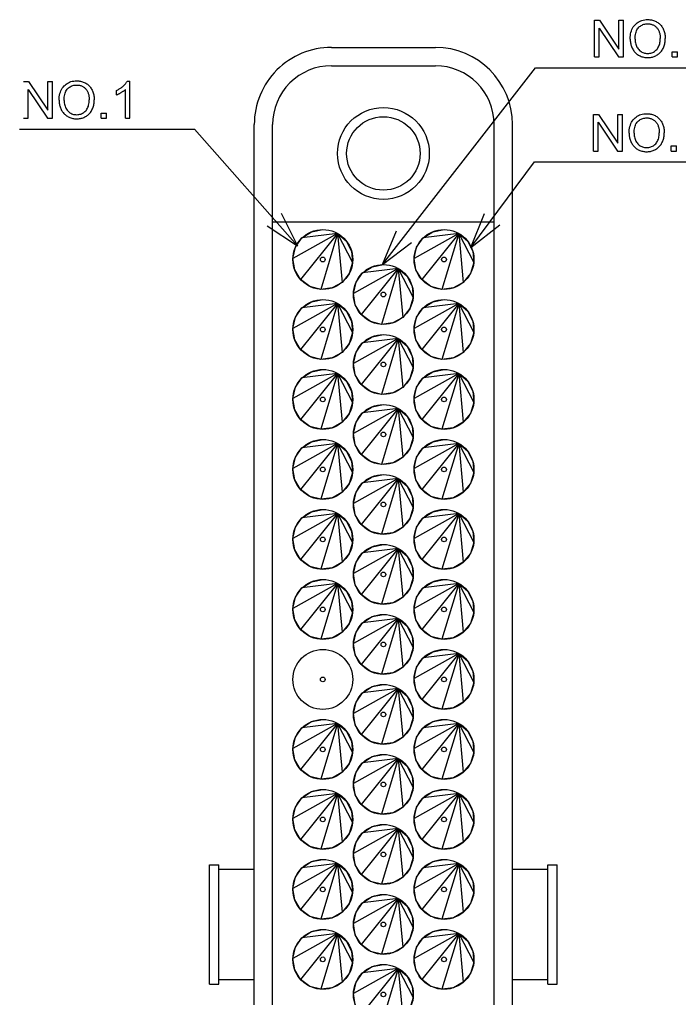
# Model space of a CAD drawing. Extents: x 260 to 819, y -886 to -454.
# Drawn here: x 484.7 to 526.9, y -618.8 to -556.2 of the extents above; entities that cross this region are included whole.
import ezdxf

# ---------------------------------------------------------------- set-up
doc = ezdxf.new("R2010")
doc.units = 0
doc.header["$LTSCALE"] = 150
doc.header["$MEASUREMENT"] = 0
doc.layers.get('0').update_dxf_attribs({"color": 6, "linetype": 'CONTINUOUS'})

msp = doc.modelspace()

# ---------------------------------------------------------------- linework, layer by layer
at = {"color": 7, "linetype": 'Continuous'}
for p, q in [((521.434, -558.614), (521.434, -556.264)), ((521.434, -556.264), (521.753, -556.264)), ((521.753, -556.264), (522.988, -558.109)), ((522.988, -558.109), (522.988, -556.264)), ((522.988, -556.264), (523.286, -556.264)), ((523.286, -558.614), (523.286, -556.264)), ((523.968, -556.622), (524.028, -556.553)), ((524.028, -556.553), (524.093, -556.49)), ((524.093, -556.49), (524.161, -556.434)), ((524.161, -556.434), (524.233, -556.384)), ((524.233, -556.384), (524.309, -556.341)), ((524.309, -556.341), (524.388, -556.305)), ((524.388, -556.305), (524.471, -556.275)), ((524.424, -556.601), (524.478, -556.571)), ((524.471, -556.275), (524.557, -556.252)), ((524.478, -556.571), (524.534, -556.547)), ((524.534, -556.547), (524.591, -556.526)), ((524.557, -556.252), (524.648, -556.235)), ((524.591, -556.526), (524.651, -556.51)), ((524.648, -556.235), (524.742, -556.225)), ((524.651, -556.51), (524.712, -556.499)), ((524.712, -556.499), (524.776, -556.492)), ((524.742, -556.225), (524.839, -556.222)), ((524.776, -556.492), (524.841, -556.49)), ((524.839, -556.222), (524.904, -556.224)), ((524.841, -556.49), (524.887, -556.491)), ((524.887, -556.491), (524.932, -556.495)), ((524.904, -556.224), (524.967, -556.228)), ((524.932, -556.495), (524.976, -556.5)), ((524.967, -556.228), (525.029, -556.236)), ((524.976, -556.5), (525.019, -556.509)), ((525.019, -556.509), (525.062, -556.519)), ((525.029, -556.236), (525.089, -556.247)), ((525.062, -556.519), (525.103, -556.532)), ((525.089, -556.247), (525.149, -556.261)), ((525.103, -556.532), (525.144, -556.548)), ((525.144, -556.548), (525.183, -556.565)), ((525.149, -556.261), (525.207, -556.278)), ((525.183, -556.565), (525.222, -556.585)), ((525.207, -556.278), (525.263, -556.298)), ((525.263, -556.298), (525.319, -556.322)), ((525.319, -556.322), (525.373, -556.348)), ((525.373, -556.348), (525.426, -556.378)), ((525.426, -556.378), (525.477, -556.41)), ((525.477, -556.41), (525.525, -556.445)), ((525.525, -556.445), (525.571, -556.482)), ((525.571, -556.482), (525.615, -556.522)), ((525.615, -556.522), (525.656, -556.564)), ((525.656, -556.564), (525.695, -556.608)), ((521.733, -556.767), (522.967, -558.614)), ((521.733, -558.614), (521.733, -556.767)), ((523.726, -557.245), (523.742, -557.141)), ((523.742, -557.141), (523.764, -557.042)), ((523.764, -557.042), (523.792, -556.948)), ((523.792, -556.948), (523.827, -556.859)), ((523.827, -556.859), (523.868, -556.775)), ((523.868, -556.775), (523.915, -556.696)), ((523.915, -556.696), (523.968, -556.622)), ((524.044, -557.274), (524.056, -557.183)), ((524.056, -557.183), (524.073, -557.098)), ((524.073, -557.098), (524.094, -557.019)), ((524.094, -557.019), (524.12, -556.947)), ((524.12, -556.947), (524.151, -556.88)), ((524.151, -556.88), (524.187, -556.82)), ((524.187, -556.82), (524.227, -556.765)), ((524.227, -556.765), (524.272, -556.717)), ((524.272, -556.717), (524.321, -556.674)), ((524.321, -556.674), (524.371, -556.635)), ((524.371, -556.635), (524.424, -556.601)), ((525.222, -556.585), (525.26, -556.608)), ((525.26, -556.608), (525.296, -556.632)), ((525.296, -556.632), (525.331, -556.659)), ((525.331, -556.659), (525.364, -556.687)), ((525.364, -556.687), (525.395, -556.717)), ((525.395, -556.717), (525.424, -556.75)), ((525.424, -556.75), (525.452, -556.784)), ((525.452, -556.784), (525.477, -556.82)), ((525.477, -556.82), (525.501, -556.858)), ((525.501, -556.858), (525.523, -556.898)), ((525.523, -556.898), (525.544, -556.939)), ((525.544, -556.939), (525.562, -556.983)), ((525.562, -556.983), (525.579, -557.028)), ((525.579, -557.028), (525.593, -557.074)), ((525.593, -557.074), (525.606, -557.122)), ((525.606, -557.122), (525.616, -557.172)), ((525.616, -557.172), (525.625, -557.223)), ((525.695, -556.608), (525.731, -556.655)), ((525.731, -556.655), (525.764, -556.705)), ((525.764, -556.705), (525.796, -556.757)), ((525.796, -556.757), (525.824, -556.811)), ((525.824, -556.811), (525.85, -556.868)), ((525.85, -556.868), (525.874, -556.925)), ((525.874, -556.925), (525.894, -556.985)), ((525.894, -556.985), (525.912, -557.046)), ((525.912, -557.046), (525.927, -557.108)), ((525.927, -557.108), (525.939, -557.172)), ((525.939, -557.172), (525.949, -557.237)), ((523.714, -557.469), (523.717, -557.355)), ((523.714, -557.469), (523.715, -557.531)), ((523.715, -557.531), (523.719, -557.592)), ((523.717, -557.355), (523.726, -557.245)), ((523.719, -557.592), (523.726, -557.652)), ((523.726, -557.652), (523.735, -557.712)), ((523.735, -557.712), (523.748, -557.771)), ((523.748, -557.771), (523.762, -557.829)), ((523.762, -557.829), (523.78, -557.887)), ((524.034, -557.474), (524.037, -557.371)), ((524.034, -557.474), (524.037, -557.557)), ((524.037, -557.371), (524.044, -557.274)), ((524.037, -557.557), (524.044, -557.637)), ((524.044, -557.637), (524.055, -557.713)), ((524.055, -557.713), (524.071, -557.785)), ((524.071, -557.785), (524.092, -557.854)), ((525.584, -557.842), (525.604, -557.77)), ((525.604, -557.77), (525.62, -557.694)), ((525.62, -557.694), (525.632, -557.614)), ((525.625, -557.223), (525.632, -557.275)), ((525.632, -557.275), (525.637, -557.329)), ((525.632, -557.614), (525.638, -557.529)), ((525.637, -557.329), (525.64, -557.384)), ((525.638, -557.529), (525.641, -557.44)), ((525.64, -557.384), (525.641, -557.44)), ((525.909, -557.844), (525.925, -557.781)), ((525.925, -557.781), (525.938, -557.716)), ((525.938, -557.716), (525.948, -557.65)), ((525.948, -557.65), (525.955, -557.582)), ((525.949, -557.237), (525.956, -557.304)), ((525.955, -557.582), (525.96, -557.513)), ((525.956, -557.304), (525.96, -557.372)), ((525.96, -557.372), (525.961, -557.442)), ((525.96, -557.513), (525.961, -557.442)), ((504.602, -558.001), (511.252, -558.001)), ((523.78, -557.887), (523.8, -557.944)), ((523.8, -557.944), (523.823, -558)), ((523.823, -558), (523.848, -558.056)), ((523.848, -558.056), (523.877, -558.11)), ((523.877, -558.11), (523.907, -558.162)), ((523.907, -558.162), (523.941, -558.212)), ((523.941, -558.212), (523.976, -558.259)), ((523.976, -558.259), (524.015, -558.304)), ((524.015, -558.304), (524.056, -558.347)), ((524.056, -558.347), (524.099, -558.387)), ((524.092, -557.854), (524.117, -557.919)), ((524.099, -558.387), (524.145, -558.425)), ((524.117, -557.919), (524.146, -557.98)), ((524.145, -558.425), (524.193, -558.46)), ((524.146, -557.98), (524.181, -558.038)), ((524.181, -558.038), (524.219, -558.093)), ((524.219, -558.093), (524.263, -558.143)), ((524.263, -558.143), (524.31, -558.19)), ((524.31, -558.19), (524.359, -558.231)), ((524.359, -558.231), (524.41, -558.268)), ((524.41, -558.268), (524.464, -558.3)), ((524.464, -558.3), (524.52, -558.327)), ((524.52, -558.327), (524.579, -558.349)), ((524.579, -558.349), (524.64, -558.366)), ((524.64, -558.366), (524.703, -558.378)), ((524.703, -558.378), (524.768, -558.385)), ((524.768, -558.385), (524.836, -558.388)), ((524.836, -558.388), (524.905, -558.385)), ((524.905, -558.385), (524.971, -558.378)), ((524.971, -558.378), (525.035, -558.366)), ((525.035, -558.366), (525.097, -558.348)), ((525.097, -558.348), (525.156, -558.326)), ((525.156, -558.326), (525.212, -558.299)), ((525.212, -558.299), (525.267, -558.267)), ((525.267, -558.267), (525.318, -558.23)), ((525.318, -558.23), (525.367, -558.188)), ((525.367, -558.188), (525.414, -558.141)), ((525.414, -558.141), (525.457, -558.089)), ((525.457, -558.089), (525.495, -558.034)), ((525.46, -558.478), (525.509, -558.445)), ((525.495, -558.034), (525.529, -557.974)), ((525.509, -558.445), (525.556, -558.409)), ((525.529, -557.974), (525.559, -557.91)), ((525.556, -558.409), (525.601, -558.371)), ((525.559, -557.91), (525.584, -557.842)), ((525.601, -558.371), (525.643, -558.329)), ((525.643, -558.329), (525.682, -558.285)), ((525.682, -558.285), (525.72, -558.239)), ((525.72, -558.239), (525.754, -558.189)), ((525.754, -558.189), (525.787, -558.137)), ((525.787, -558.137), (525.817, -558.082)), ((525.817, -558.082), (525.844, -558.024)), ((525.844, -558.024), (525.869, -557.966)), ((525.869, -557.966), (525.891, -557.906)), ((525.891, -557.906), (525.909, -557.844)), ((526.407, -558.614), (526.407, -558.285)), ((526.407, -558.285), (526.735, -558.285)), ((526.735, -558.614), (526.735, -558.285)), ((521.434, -558.614), (521.733, -558.614)), ((522.967, -558.614), (523.286, -558.614)), ((524.193, -558.46), (524.244, -558.494)), ((524.244, -558.494), (524.297, -558.524)), ((524.297, -558.524), (524.352, -558.551)), ((524.352, -558.551), (524.408, -558.575)), ((524.408, -558.575), (524.465, -558.596)), ((524.465, -558.596), (524.523, -558.614)), ((524.523, -558.614), (524.583, -558.628)), ((524.583, -558.628), (524.645, -558.639)), ((524.645, -558.639), (524.708, -558.647)), ((524.708, -558.647), (524.772, -558.652)), ((524.772, -558.652), (524.838, -558.654)), ((524.838, -558.654), (524.898, -558.652)), ((524.898, -558.652), (524.958, -558.648)), ((524.958, -558.648), (525.017, -558.641)), ((525.017, -558.641), (525.076, -558.631)), ((525.076, -558.631), (525.133, -558.618)), ((525.133, -558.618), (525.19, -558.602)), ((525.19, -558.602), (525.246, -558.583)), ((525.246, -558.583), (525.301, -558.561)), ((525.301, -558.561), (525.355, -558.536)), ((525.355, -558.536), (525.408, -558.509)), ((525.408, -558.509), (525.46, -558.478)), ((526.407, -558.614), (526.735, -558.614)), ((504.602, -559.176), (511.252, -559.176)), ((507.86, -571.89), (517.659, -559.309)), ((517.659, -559.309), (530.672, -559.309)), ((484.901, -560.181), (485.22, -560.181)), ((485.22, -560.181), (486.454, -562.026)), ((486.454, -562.026), (486.454, -560.181)), ((486.454, -560.181), (486.753, -560.181)), ((486.753, -562.531), (486.753, -560.181)), ((487.628, -560.351), (487.7, -560.301)), ((487.7, -560.301), (487.775, -560.258)), ((487.775, -560.258), (487.855, -560.222)), ((487.855, -560.222), (487.938, -560.192)), ((487.938, -560.192), (488.024, -560.169)), ((488.024, -560.169), (488.114, -560.152)), ((488.114, -560.152), (488.208, -560.142)), ((488.208, -560.142), (488.306, -560.139)), ((488.306, -560.139), (488.37, -560.141)), ((488.37, -560.141), (488.433, -560.145)), ((488.433, -560.145), (488.495, -560.153)), ((488.495, -560.153), (488.556, -560.164)), ((488.556, -560.164), (488.615, -560.178)), ((488.615, -560.178), (488.673, -560.195)), ((488.673, -560.195), (488.73, -560.215)), ((488.73, -560.215), (488.785, -560.239)), ((488.785, -560.239), (488.84, -560.265)), ((488.84, -560.265), (488.893, -560.295)), ((488.893, -560.295), (488.944, -560.327)), ((488.944, -560.327), (488.992, -560.362)), ((491.396, -560.357), (491.423, -560.326)), ((491.423, -560.326), (491.447, -560.294)), ((491.447, -560.294), (491.47, -560.263)), ((491.47, -560.263), (491.49, -560.232)), ((491.49, -560.232), (491.509, -560.202)), ((491.509, -560.202), (491.525, -560.171)), ((491.525, -560.171), (491.711, -560.171)), ((491.711, -562.531), (491.711, -560.171)), ((485.199, -560.684), (486.434, -562.531)), ((485.199, -562.531), (485.199, -560.684)), ((487.209, -561.058), (487.231, -560.959)), ((487.231, -560.959), (487.259, -560.865)), ((487.259, -560.865), (487.294, -560.776)), ((487.294, -560.776), (487.334, -560.692)), ((487.334, -560.692), (487.382, -560.613)), ((487.382, -560.613), (487.435, -560.539)), ((487.435, -560.539), (487.495, -560.47)), ((487.495, -560.47), (487.559, -560.407)), ((487.539, -561.015), (487.561, -560.936)), ((487.559, -560.407), (487.628, -560.351)), ((487.561, -560.936), (487.587, -560.864)), ((487.587, -560.864), (487.618, -560.797)), ((487.618, -560.797), (487.653, -560.736)), ((487.653, -560.736), (487.694, -560.682)), ((487.694, -560.682), (487.739, -560.634)), ((487.739, -560.634), (487.788, -560.59)), ((487.788, -560.59), (487.838, -560.552)), ((487.838, -560.552), (487.89, -560.518)), ((487.89, -560.518), (487.944, -560.488)), ((487.944, -560.488), (488, -560.463)), ((488, -560.463), (488.058, -560.443)), ((488.058, -560.443), (488.118, -560.427)), ((488.118, -560.427), (488.179, -560.416)), ((488.179, -560.416), (488.242, -560.409)), ((488.242, -560.409), (488.307, -560.407)), ((488.307, -560.407), (488.353, -560.408)), ((488.353, -560.408), (488.399, -560.411)), ((488.399, -560.411), (488.443, -560.417)), ((488.443, -560.417), (488.486, -560.426)), ((488.486, -560.426), (488.528, -560.436)), ((488.528, -560.436), (488.57, -560.449)), ((488.57, -560.449), (488.61, -560.464)), ((488.61, -560.464), (488.65, -560.482)), ((488.65, -560.482), (488.689, -560.502)), ((488.689, -560.502), (488.727, -560.525)), ((488.727, -560.525), (488.763, -560.549)), ((488.763, -560.549), (488.798, -560.576)), ((488.798, -560.576), (488.831, -560.604)), ((488.831, -560.604), (488.862, -560.634)), ((488.862, -560.634), (488.891, -560.666)), ((488.891, -560.666), (488.918, -560.701)), ((488.918, -560.701), (488.944, -560.737)), ((488.944, -560.737), (488.968, -560.775)), ((488.968, -560.775), (488.99, -560.815)), ((488.99, -560.815), (489.01, -560.856)), ((488.992, -560.362), (489.038, -560.399)), ((489.01, -560.856), (489.029, -560.9)), ((489.029, -560.9), (489.045, -560.945)), ((489.038, -560.399), (489.082, -560.439)), ((489.045, -560.945), (489.06, -560.991)), ((489.082, -560.439), (489.123, -560.481)), ((489.123, -560.481), (489.161, -560.525)), ((489.161, -560.525), (489.197, -560.572)), ((489.197, -560.572), (489.231, -560.622)), ((489.231, -560.622), (489.262, -560.674)), ((489.262, -560.674), (489.291, -560.728)), ((489.291, -560.728), (489.317, -560.785)), ((489.317, -560.785), (489.34, -560.842)), ((489.34, -560.842), (489.361, -560.902)), ((489.361, -560.902), (489.379, -560.963)), ((489.379, -560.963), (489.394, -561.025)), ((490.845, -560.761), (490.893, -560.738)), ((490.845, -561.04), (490.845, -560.761)), ((490.893, -560.738), (490.939, -560.714)), ((490.939, -560.714), (490.985, -560.688)), ((490.985, -560.688), (491.029, -560.662)), ((490.988, -560.978), (491.019, -560.962)), ((491.019, -560.962), (491.05, -560.946)), ((491.029, -560.662), (491.072, -560.635)), ((491.05, -560.946), (491.082, -560.929)), ((491.072, -560.635), (491.114, -560.607)), ((491.082, -560.929), (491.115, -560.91)), ((491.114, -560.607), (491.154, -560.578)), ((491.115, -560.91), (491.149, -560.891)), ((491.149, -560.891), (491.182, -560.871)), ((491.154, -560.578), (491.193, -560.548)), ((491.182, -560.871), (491.214, -560.851)), ((491.193, -560.548), (491.231, -560.517)), ((491.214, -560.851), (491.244, -560.831)), ((491.231, -560.517), (491.268, -560.485)), ((491.244, -560.831), (491.274, -560.811)), ((491.268, -560.485), (491.303, -560.453)), ((491.274, -560.811), (491.302, -560.791)), ((491.302, -560.791), (491.328, -560.772)), ((491.303, -560.453), (491.336, -560.421)), ((491.328, -560.772), (491.354, -560.752)), ((491.336, -560.421), (491.367, -560.389)), ((491.354, -560.752), (491.378, -560.732)), ((491.367, -560.389), (491.396, -560.357)), ((491.378, -560.732), (491.401, -560.712)), ((491.401, -560.712), (491.422, -560.692)), ((491.422, -562.531), (491.422, -560.692)), ((487.181, -561.386), (487.184, -561.272)), ((487.181, -561.386), (487.182, -561.448)), ((487.182, -561.448), (487.186, -561.509)), ((487.184, -561.272), (487.193, -561.162)), ((487.186, -561.509), (487.193, -561.569)), ((487.193, -561.162), (487.209, -561.058)), ((487.193, -561.569), (487.202, -561.629)), ((487.501, -561.391), (487.504, -561.288)), ((487.501, -561.391), (487.503, -561.474)), ((487.503, -561.474), (487.51, -561.554)), ((487.504, -561.288), (487.511, -561.191)), ((487.51, -561.554), (487.522, -561.63)), ((487.511, -561.191), (487.523, -561.1)), ((487.523, -561.1), (487.539, -561.015)), ((489.06, -560.991), (489.072, -561.039)), ((489.072, -561.039), (489.083, -561.089)), ((489.083, -561.089), (489.092, -561.139)), ((489.087, -561.611), (489.098, -561.531)), ((489.092, -561.139), (489.099, -561.192)), ((489.098, -561.531), (489.105, -561.446)), ((489.099, -561.192), (489.103, -561.245)), ((489.103, -561.245), (489.106, -561.301)), ((489.105, -561.446), (489.107, -561.357)), ((489.106, -561.301), (489.107, -561.357)), ((489.394, -561.025), (489.406, -561.089)), ((489.405, -561.633), (489.415, -561.567)), ((489.406, -561.089), (489.416, -561.154)), ((489.415, -561.567), (489.422, -561.499)), ((489.416, -561.154), (489.422, -561.221)), ((489.422, -561.221), (489.427, -561.289)), ((489.422, -561.499), (489.427, -561.43)), ((489.427, -561.289), (489.428, -561.359)), ((489.427, -561.43), (489.428, -561.359)), ((490.845, -561.04), (490.872, -561.03)), ((490.872, -561.03), (490.9, -561.018)), ((490.9, -561.018), (490.929, -561.006)), ((490.929, -561.006), (490.958, -560.992)), ((490.958, -560.992), (490.988, -560.978)), ((487.202, -561.629), (487.214, -561.688)), ((487.214, -561.688), (487.229, -561.746)), ((487.229, -561.746), (487.247, -561.804)), ((487.247, -561.804), (487.267, -561.861)), ((487.267, -561.861), (487.29, -561.917)), ((487.29, -561.917), (487.315, -561.973)), ((487.315, -561.973), (487.343, -562.027)), ((487.343, -562.027), (487.374, -562.079)), ((487.374, -562.079), (487.407, -562.129)), ((487.407, -562.129), (487.443, -562.176)), ((487.443, -562.176), (487.481, -562.221)), ((487.522, -561.63), (487.538, -561.702)), ((487.538, -561.702), (487.558, -561.771)), ((487.558, -561.771), (487.583, -561.836)), ((487.583, -561.836), (487.613, -561.897)), ((487.613, -561.897), (487.647, -561.955)), ((487.647, -561.955), (487.686, -562.01)), ((487.686, -562.01), (487.73, -562.06)), ((487.73, -562.06), (487.776, -562.107)), ((487.776, -562.107), (487.826, -562.148)), ((487.826, -562.148), (487.877, -562.185)), ((487.877, -562.185), (487.931, -562.217)), ((488.679, -562.216), (488.733, -562.184)), ((488.733, -562.184), (488.785, -562.147)), ((488.785, -562.147), (488.834, -562.105)), ((488.834, -562.105), (488.881, -562.058)), ((488.881, -562.058), (488.924, -562.006)), ((488.924, -562.006), (488.962, -561.951)), ((488.962, -561.951), (488.996, -561.891)), ((488.996, -561.891), (489.026, -561.827)), ((489.026, -561.827), (489.051, -561.759)), ((489.051, -561.759), (489.071, -561.687)), ((489.071, -561.687), (489.087, -561.611)), ((489.109, -562.246), (489.149, -562.202)), ((489.149, -562.202), (489.186, -562.155)), ((489.186, -562.155), (489.221, -562.106)), ((489.221, -562.106), (489.254, -562.054)), ((489.254, -562.054), (489.284, -561.999)), ((489.284, -561.999), (489.311, -561.941)), ((489.311, -561.941), (489.336, -561.883)), ((489.336, -561.883), (489.357, -561.822)), ((489.357, -561.822), (489.376, -561.761)), ((489.376, -561.761), (489.392, -561.698)), ((489.392, -561.698), (489.405, -561.633)), ((489.874, -562.531), (489.874, -562.202)), ((489.874, -562.202), (490.202, -562.202)), ((490.202, -562.531), (490.202, -562.202)), ((484.901, -562.531), (485.199, -562.531)), ((486.434, -562.531), (486.753, -562.531)), ((487.481, -562.221), (487.522, -562.264)), ((487.522, -562.264), (487.566, -562.304)), ((487.566, -562.304), (487.612, -562.342)), ((487.612, -562.342), (487.66, -562.377)), ((487.66, -562.377), (487.711, -562.41)), ((487.711, -562.41), (487.764, -562.441)), ((487.764, -562.441), (487.818, -562.468)), ((487.818, -562.468), (487.874, -562.492)), ((487.874, -562.492), (487.931, -562.513)), ((487.931, -562.217), (487.987, -562.244)), ((487.931, -562.513), (487.99, -562.531)), ((487.987, -562.244), (488.046, -562.266)), ((487.99, -562.531), (488.05, -562.545)), ((488.046, -562.266), (488.106, -562.283)), ((488.05, -562.545), (488.111, -562.556)), ((488.106, -562.283), (488.169, -562.295)), ((488.111, -562.556), (488.174, -562.564)), ((488.169, -562.295), (488.235, -562.302)), ((488.174, -562.564), (488.239, -562.569)), ((488.235, -562.302), (488.303, -562.305)), ((488.239, -562.569), (488.304, -562.571)), ((488.303, -562.305), (488.372, -562.302)), ((488.304, -562.571), (488.365, -562.569)), ((488.365, -562.569), (488.425, -562.565)), ((488.372, -562.302), (488.438, -562.295)), ((488.425, -562.565), (488.484, -562.558)), ((488.438, -562.295), (488.502, -562.282)), ((488.484, -562.558), (488.543, -562.548)), ((488.502, -562.282), (488.564, -562.265)), ((488.543, -562.548), (488.6, -562.535)), ((488.564, -562.265), (488.623, -562.243)), ((488.6, -562.535), (488.657, -562.519)), ((488.623, -562.243), (488.679, -562.216)), ((488.657, -562.519), (488.712, -562.5)), ((488.712, -562.5), (488.767, -562.478)), ((488.767, -562.478), (488.822, -562.453)), ((488.822, -562.453), (488.875, -562.426)), ((488.875, -562.426), (488.927, -562.395)), ((488.927, -562.395), (488.976, -562.362)), ((488.976, -562.362), (489.023, -562.326)), ((489.023, -562.326), (489.067, -562.288)), ((489.067, -562.288), (489.109, -562.246)), ((489.874, -562.531), (490.202, -562.531)), ((491.422, -562.531), (491.711, -562.531)), ((521.369, -564.634), (521.369, -562.284)), ((521.369, -562.284), (521.688, -562.284)), ((521.667, -562.787), (522.901, -564.634)), ((521.667, -564.634), (521.667, -562.787)), ((521.688, -562.284), (522.922, -564.129)), ((522.922, -564.129), (522.922, -562.284)), ((522.922, -562.284), (523.22, -562.284)), ((523.22, -564.634), (523.22, -562.284)), ((523.761, -562.878), (523.802, -562.794)), ((523.802, -562.794), (523.849, -562.715)), ((523.849, -562.715), (523.903, -562.642)), ((523.903, -562.642), (523.963, -562.573)), ((523.963, -562.573), (524.027, -562.51)), ((524.027, -562.51), (524.096, -562.454)), ((524.086, -562.9), (524.121, -562.839)), ((524.096, -562.454), (524.168, -562.404)), ((524.121, -562.839), (524.162, -562.785)), ((524.162, -562.785), (524.207, -562.736)), ((524.168, -562.404), (524.243, -562.361)), ((524.207, -562.736), (524.256, -562.693)), ((524.243, -562.361), (524.322, -562.325)), ((524.256, -562.693), (524.306, -562.655)), ((524.306, -562.655), (524.358, -562.621)), ((524.322, -562.325), (524.405, -562.295)), ((524.358, -562.621), (524.412, -562.591)), ((524.405, -562.295), (524.492, -562.272)), ((524.412, -562.591), (524.468, -562.566)), ((524.468, -562.566), (524.526, -562.546)), ((524.492, -562.272), (524.582, -562.255)), ((524.526, -562.546), (524.585, -562.53)), ((524.582, -562.255), (524.676, -562.245)), ((524.585, -562.53), (524.647, -562.519)), ((524.647, -562.519), (524.71, -562.512)), ((524.676, -562.245), (524.774, -562.242)), ((524.71, -562.512), (524.775, -562.51)), ((524.774, -562.242), (524.838, -562.243)), ((524.775, -562.51), (524.821, -562.511)), ((524.821, -562.511), (524.866, -562.514)), ((524.838, -562.243), (524.901, -562.248)), ((524.866, -562.514), (524.911, -562.52)), ((524.901, -562.248), (524.963, -562.256)), ((524.911, -562.52), (524.954, -562.528)), ((524.954, -562.528), (524.996, -562.539)), ((524.963, -562.256), (525.024, -562.267)), ((524.996, -562.539), (525.038, -562.552)), ((525.024, -562.267), (525.083, -562.281)), ((525.038, -562.552), (525.078, -562.567)), ((525.078, -562.567), (525.118, -562.585)), ((525.083, -562.281), (525.141, -562.298)), ((525.118, -562.585), (525.157, -562.605)), ((525.141, -562.298), (525.198, -562.318)), ((525.157, -562.605), (525.194, -562.627)), ((525.194, -562.627), (525.231, -562.652)), ((525.198, -562.318), (525.253, -562.341)), ((525.231, -562.652), (525.266, -562.678)), ((525.253, -562.341), (525.307, -562.368)), ((525.266, -562.678), (525.298, -562.707)), ((525.298, -562.707), (525.329, -562.737)), ((525.307, -562.368), (525.36, -562.397)), ((525.329, -562.737), (525.359, -562.769)), ((525.359, -562.769), (525.386, -562.803)), ((525.36, -562.397), (525.411, -562.43)), ((525.386, -562.803), (525.412, -562.839)), ((525.411, -562.43), (525.46, -562.464)), ((525.412, -562.839), (525.436, -562.877)), ((525.46, -562.464), (525.506, -562.502)), ((525.506, -562.502), (525.55, -562.541)), ((525.55, -562.541), (525.591, -562.584)), ((525.591, -562.584), (525.629, -562.628)), ((525.629, -562.628), (525.665, -562.675)), ((525.665, -562.675), (525.699, -562.725)), ((525.699, -562.725), (525.73, -562.777)), ((525.73, -562.777), (525.759, -562.831)), ((525.759, -562.831), (525.785, -562.887)), ((484.651, -563.226), (495.838, -563.226)), ((495.838, -563.226), (502.44, -570.704)), ((499.667, -665.255), (499.667, -562.936)), ((500.842, -665.255), (500.842, -562.936)), ((515.012, -665.255), (515.012, -562.936)), ((516.187, -665.255), (516.187, -562.936)), ((523.648, -563.489), (523.651, -563.375)), ((523.651, -563.375), (523.661, -563.265)), ((523.661, -563.265), (523.677, -563.161)), ((523.677, -563.161), (523.699, -563.062)), ((523.699, -563.062), (523.727, -562.967)), ((523.727, -562.967), (523.761, -562.878)), ((523.969, -563.494), (523.971, -563.391)), ((523.971, -563.391), (523.978, -563.294)), ((523.978, -563.294), (523.99, -563.203)), ((523.99, -563.203), (524.007, -563.118)), ((524.007, -563.118), (524.028, -563.039)), ((524.028, -563.039), (524.055, -562.966)), ((524.055, -562.966), (524.086, -562.9)), ((525.436, -562.877), (525.458, -562.917)), ((525.458, -562.917), (525.478, -562.959)), ((525.478, -562.959), (525.497, -563.003)), ((525.497, -563.003), (525.513, -563.048)), ((525.513, -563.048), (525.528, -563.094)), ((525.528, -563.094), (525.54, -563.142)), ((525.54, -563.142), (525.551, -563.191)), ((525.551, -563.191), (525.56, -563.242)), ((525.56, -563.242), (525.566, -563.295)), ((525.566, -563.295), (525.571, -563.348)), ((525.571, -563.348), (525.574, -563.403)), ((525.573, -563.549), (525.575, -563.46)), ((525.574, -563.403), (525.575, -563.46)), ((525.785, -562.887), (525.808, -562.945)), ((525.808, -562.945), (525.829, -563.005)), ((525.829, -563.005), (525.846, -563.065)), ((525.846, -563.065), (525.861, -563.128)), ((525.861, -563.128), (525.874, -563.192)), ((525.874, -563.192), (525.883, -563.257)), ((525.883, -563.257), (525.89, -563.324)), ((525.89, -563.324), (525.894, -563.392)), ((525.894, -563.392), (525.896, -563.462)), ((525.894, -563.532), (525.896, -563.462)), ((523.648, -563.489), (523.65, -563.551)), ((523.65, -563.551), (523.654, -563.611)), ((523.654, -563.611), (523.66, -563.672)), ((523.66, -563.672), (523.67, -563.731)), ((523.67, -563.731), (523.682, -563.79)), ((523.682, -563.79), (523.697, -563.849)), ((523.697, -563.849), (523.714, -563.906)), ((523.714, -563.906), (523.735, -563.963)), ((523.735, -563.963), (523.757, -564.02)), ((523.757, -564.02), (523.783, -564.076)), ((523.783, -564.076), (523.811, -564.13)), ((523.969, -563.494), (523.971, -563.577)), ((523.971, -563.577), (523.978, -563.657)), ((523.978, -563.657), (523.99, -563.732)), ((523.99, -563.732), (524.006, -563.805)), ((524.006, -563.805), (524.026, -563.874)), ((524.026, -563.874), (524.051, -563.939)), ((524.051, -563.939), (524.081, -564)), ((524.081, -564), (524.115, -564.058)), ((524.115, -564.058), (524.154, -564.112)), ((525.391, -564.109), (525.43, -564.054)), ((525.43, -564.054), (525.464, -563.994)), ((525.464, -563.994), (525.494, -563.93)), ((525.494, -563.93), (525.518, -563.862)), ((525.518, -563.862), (525.539, -563.79)), ((525.539, -563.79), (525.555, -563.714)), ((525.555, -563.714), (525.566, -563.633)), ((525.566, -563.633), (525.573, -563.549)), ((525.751, -564.101), (525.779, -564.044)), ((525.779, -564.044), (525.803, -563.985)), ((525.803, -563.985), (525.825, -563.925)), ((525.825, -563.925), (525.844, -563.864)), ((525.844, -563.864), (525.86, -563.8)), ((525.86, -563.8), (525.873, -563.736)), ((525.873, -563.736), (525.883, -563.669)), ((525.883, -563.669), (525.89, -563.602)), ((525.89, -563.602), (525.894, -563.532)), ((521.369, -564.634), (521.667, -564.634)), ((522.901, -564.634), (523.22, -564.634)), ((523.811, -564.13), (523.842, -564.182)), ((523.842, -564.182), (523.875, -564.232)), ((523.875, -564.232), (523.911, -564.279)), ((523.911, -564.279), (523.949, -564.324)), ((523.949, -564.324), (523.99, -564.366)), ((523.99, -564.366), (524.034, -564.407)), ((524.034, -564.407), (524.079, -564.445)), ((524.079, -564.445), (524.128, -564.48)), ((524.128, -564.48), (524.179, -564.513)), ((524.154, -564.112), (524.197, -564.163)), ((524.179, -564.513), (524.232, -564.544)), ((524.197, -564.163), (524.244, -564.21)), ((524.232, -564.544), (524.286, -564.571)), ((524.244, -564.21), (524.293, -564.251)), ((524.286, -564.571), (524.342, -564.595)), ((524.293, -564.251), (524.345, -564.288)), ((524.342, -564.595), (524.399, -564.616)), ((524.345, -564.288), (524.399, -564.32)), ((524.399, -564.32), (524.455, -564.346)), ((524.399, -564.616), (524.458, -564.634)), ((524.455, -564.346), (524.513, -564.368)), ((524.458, -564.634), (524.518, -564.648)), ((524.513, -564.368), (524.574, -564.386)), ((524.518, -564.648), (524.579, -564.659)), ((524.574, -564.386), (524.637, -564.398)), ((524.579, -564.659), (524.642, -564.667)), ((524.637, -564.398), (524.703, -564.405)), ((524.642, -564.667), (524.706, -564.672)), ((524.703, -564.405), (524.77, -564.408)), ((524.706, -564.672), (524.772, -564.674)), ((524.77, -564.408), (524.839, -564.405)), ((524.772, -564.674), (524.833, -564.672)), ((524.833, -564.672), (524.893, -564.668)), ((524.839, -564.405), (524.906, -564.398)), ((524.893, -564.668), (524.952, -564.661)), ((524.906, -564.398), (524.97, -564.385)), ((524.952, -564.661), (525.01, -564.65)), ((524.97, -564.385), (525.031, -564.368)), ((525.01, -564.65), (525.068, -564.637)), ((525.031, -564.368), (525.09, -564.346)), ((525.068, -564.637), (525.124, -564.621)), ((525.09, -564.346), (525.147, -564.319)), ((525.124, -564.621), (525.18, -564.603)), ((525.147, -564.319), (525.201, -564.287)), ((525.18, -564.603), (525.235, -564.581)), ((525.201, -564.287), (525.253, -564.25)), ((525.235, -564.581), (525.289, -564.556)), ((525.253, -564.25), (525.302, -564.208)), ((525.289, -564.556), (525.343, -564.529)), ((525.302, -564.208), (525.348, -564.161)), ((525.343, -564.529), (525.394, -564.498)), ((525.348, -564.161), (525.391, -564.109)), ((525.394, -564.498), (525.444, -564.465)), ((525.444, -564.465), (525.491, -564.429)), ((525.491, -564.429), (525.535, -564.391)), ((525.535, -564.391), (525.577, -564.349)), ((525.577, -564.349), (525.617, -564.305)), ((525.617, -564.305), (525.654, -564.258)), ((525.654, -564.258), (525.689, -564.209)), ((525.689, -564.209), (525.721, -564.156)), ((525.721, -564.156), (525.751, -564.101)), ((526.341, -564.634), (526.341, -564.305)), ((526.341, -564.305), (526.67, -564.305)), ((526.341, -564.634), (526.67, -564.634)), ((526.67, -564.634), (526.67, -564.305)), ((513.524, -570.805), (517.594, -565.329)), ((501.394, -568.6), (502.44, -570.704)), ((513.524, -570.805), (514.39, -568.621)), ((500.482, -569.405), (502.44, -570.704)), ((500.842, -569.163), (515.012, -569.163)), ((507.86, -571.89), (508.775, -569.726)), ((513.524, -570.805), (515.366, -569.346)), ((507.86, -571.89), (509.735, -570.473)), ((496.812, -614.095), (496.812, -610.276)), ((496.812, -610.276), (497.399, -610.276)), ((497.399, -614.095), (497.399, -610.276)), ((518.455, -614.095), (518.455, -610.276)), ((518.455, -610.276), (519.043, -610.276)), ((519.043, -614.095), (519.043, -610.276)), ((497.399, -610.57), (499.667, -610.57)), ((516.187, -610.57), (518.455, -610.57)), ((496.812, -617.914), (496.812, -614.095)), ((497.399, -617.914), (497.399, -614.095)), ((518.455, -617.914), (518.455, -614.095)), ((519.043, -617.914), (519.043, -614.095)), ((496.812, -617.914), (497.399, -617.914)), ((497.399, -617.62), (499.667, -617.62)), ((516.187, -617.62), (518.455, -617.62)), ((518.455, -617.914), (519.043, -617.914))]:
    msp.add_line(p, q, dxfattribs=at)
at = {"color": 0, "linetype": 'Continuous'}
msp.add_line((517.594, -565.329), (530.607, -565.329), dxfattribs=at)
at = {"color": 7, "linetype": 'Continuous'}
for points in [[(504.999, -569.902), (502.718, -570.189), (503.331, -569.79), (504.05, -569.651)], [(512.754, -569.902), (510.473, -570.189), (511.086, -569.79), (511.805, -569.651)], [(504.999, -569.902), (502.629, -572.85), (502.251, -572.224), (502.135, -571.502)], [(504.999, -569.902), (502.135, -571.502), (502.299, -570.789), (502.718, -570.189)], [(504.999, -569.902), (503.921, -573.477), (503.214, -573.289), (502.629, -572.85)], [(504.999, -569.902), (505.286, -573.029), (504.647, -573.386), (503.921, -573.477)], [(504.999, -569.902), (505.553, -570.38), (505.888, -571.03), (505.955, -571.758)], [(504.999, -569.902), (505.955, -571.758), (505.744, -572.459), (505.286, -573.029)], [(512.754, -569.902), (510.384, -572.85), (510.006, -572.224), (509.89, -571.502)], [(512.754, -569.902), (509.89, -571.502), (510.054, -570.789), (510.473, -570.189)], [(512.754, -569.902), (511.676, -573.477), (510.969, -573.289), (510.384, -572.85)], [(512.754, -569.902), (513.041, -573.029), (512.402, -573.386), (511.676, -573.477)], [(512.754, -569.902), (513.308, -570.38), (513.643, -571.03), (513.71, -571.758)], [(512.754, -569.902), (513.71, -571.758), (513.499, -572.459), (513.041, -573.029)], [(508.876, -572.141), (506.506, -575.089), (506.128, -574.462), (506.013, -573.74)], [(508.876, -572.141), (506.013, -573.74), (506.177, -573.027), (506.596, -572.427)], [(508.876, -572.141), (507.799, -575.715), (507.092, -575.528), (506.506, -575.089)], [(508.876, -572.141), (506.596, -572.427), (507.209, -572.029), (507.927, -571.889)], [(508.876, -572.141), (509.163, -575.267), (508.524, -575.624), (507.799, -575.715)], [(508.876, -572.141), (509.431, -572.618), (509.766, -573.268), (509.833, -573.997)], [(508.876, -572.141), (509.833, -573.997), (509.621, -574.697), (509.163, -575.267)], [(504.999, -574.379), (502.629, -577.327), (502.251, -576.701), (502.135, -575.978)], [(504.999, -574.379), (502.135, -575.978), (502.299, -575.265), (502.718, -574.666)], [(504.999, -574.379), (503.921, -577.954), (503.214, -577.766), (502.629, -577.327)], [(504.999, -574.379), (502.718, -574.666), (503.331, -574.267), (504.05, -574.127)], [(504.999, -574.379), (505.286, -577.506), (504.647, -577.862), (503.921, -577.954)], [(504.999, -574.379), (505.553, -574.856), (505.888, -575.507), (505.955, -576.235)], [(504.999, -574.379), (505.955, -576.235), (505.744, -576.936), (505.286, -577.506)], [(512.754, -574.379), (510.384, -577.327), (510.006, -576.701), (509.89, -575.978)], [(512.754, -574.379), (509.89, -575.978), (510.054, -575.265), (510.473, -574.666)], [(512.754, -574.379), (511.676, -577.954), (510.969, -577.766), (510.384, -577.327)], [(512.754, -574.379), (510.473, -574.666), (511.086, -574.267), (511.805, -574.127)], [(512.754, -574.379), (513.041, -577.506), (512.402, -577.862), (511.676, -577.954)], [(512.754, -574.379), (513.308, -574.856), (513.643, -575.507), (513.71, -576.235)], [(512.754, -574.379), (513.71, -576.235), (513.499, -576.936), (513.041, -577.506)], [(508.876, -576.618), (506.596, -576.904), (507.209, -576.505), (507.927, -576.366)], [(508.876, -576.618), (506.506, -579.565), (506.128, -578.939), (506.013, -578.217)], [(508.876, -576.618), (506.013, -578.217), (506.177, -577.504), (506.596, -576.904)], [(508.876, -576.618), (507.799, -580.192), (507.092, -580.004), (506.506, -579.565)], [(508.876, -576.618), (509.163, -579.744), (508.524, -580.101), (507.799, -580.192)], [(508.876, -576.618), (509.431, -577.095), (509.766, -577.745), (509.833, -578.474)], [(508.876, -576.618), (509.833, -578.474), (509.621, -579.174), (509.163, -579.744)], [(504.999, -578.856), (502.629, -581.804), (502.251, -581.177), (502.135, -580.455)], [(504.999, -578.856), (502.135, -580.455), (502.299, -579.742), (502.718, -579.143)], [(504.999, -578.856), (503.921, -582.43), (503.214, -582.243), (502.629, -581.804)], [(504.999, -578.856), (502.718, -579.143), (503.331, -578.744), (504.05, -578.604)], [(504.999, -578.856), (505.286, -581.982), (504.647, -582.339), (503.921, -582.43)], [(504.999, -578.856), (505.553, -579.333), (505.888, -579.983), (505.955, -580.712)], [(504.999, -578.856), (505.955, -580.712), (505.744, -581.412), (505.286, -581.982)], [(512.754, -578.856), (510.384, -581.804), (510.006, -581.177), (509.89, -580.455)], [(512.754, -578.856), (509.89, -580.455), (510.054, -579.742), (510.473, -579.143)], [(512.754, -578.856), (511.676, -582.43), (510.969, -582.243), (510.384, -581.804)], [(512.754, -578.856), (510.473, -579.143), (511.086, -578.744), (511.805, -578.604)], [(512.754, -578.856), (513.041, -581.982), (512.402, -582.339), (511.676, -582.43)], [(512.754, -578.856), (513.308, -579.333), (513.643, -579.983), (513.71, -580.712)], [(512.754, -578.856), (513.71, -580.712), (513.499, -581.412), (513.041, -581.982)], [(508.876, -581.094), (506.596, -581.381), (507.209, -580.982), (507.927, -580.843)], [(508.876, -581.094), (506.506, -584.042), (506.128, -583.416), (506.013, -582.693)], [(508.876, -581.094), (506.013, -582.693), (506.177, -581.981), (506.596, -581.381)], [(508.876, -581.094), (507.799, -584.669), (507.092, -584.481), (506.506, -584.042)], [(508.876, -581.094), (509.163, -584.221), (508.524, -584.577), (507.799, -584.669)], [(508.876, -581.094), (509.431, -581.572), (509.766, -582.222), (509.833, -582.95)], [(508.876, -581.094), (509.833, -582.95), (509.621, -583.651), (509.163, -584.221)], [(504.999, -583.333), (502.629, -586.281), (502.251, -585.654), (502.135, -584.932)], [(504.999, -583.333), (502.135, -584.932), (502.299, -584.219), (502.718, -583.619)], [(504.999, -583.333), (503.921, -586.907), (503.214, -586.72), (502.629, -586.281)], [(504.999, -583.333), (502.718, -583.619), (503.331, -583.221), (504.05, -583.081)], [(504.999, -583.333), (505.286, -586.459), (504.647, -586.816), (503.921, -586.907)], [(504.999, -583.333), (505.553, -583.81), (505.888, -584.46), (505.955, -585.189)], [(504.999, -583.333), (505.955, -585.189), (505.744, -585.889), (505.286, -586.459)], [(512.754, -583.333), (510.384, -586.281), (510.006, -585.654), (509.89, -584.932)], [(512.754, -583.333), (509.89, -584.932), (510.054, -584.219), (510.473, -583.619)], [(512.754, -583.333), (511.676, -586.907), (510.969, -586.72), (510.384, -586.281)], [(512.754, -583.333), (510.473, -583.619), (511.086, -583.221), (511.805, -583.081)], [(512.754, -583.333), (513.041, -586.459), (512.402, -586.816), (511.676, -586.907)], [(512.754, -583.333), (513.308, -583.81), (513.643, -584.46), (513.71, -585.189)], [(512.754, -583.333), (513.71, -585.189), (513.499, -585.889), (513.041, -586.459)], [(508.876, -585.571), (506.596, -585.858), (507.209, -585.459), (507.927, -585.319)], [(508.876, -585.571), (506.506, -588.519), (506.128, -587.893), (506.013, -587.17)], [(508.876, -585.571), (506.013, -587.17), (506.177, -586.457), (506.596, -585.858)], [(508.876, -585.571), (507.799, -589.145), (507.092, -588.958), (506.506, -588.519)], [(508.876, -585.571), (509.163, -588.698), (508.524, -589.054), (507.799, -589.145)], [(508.876, -585.571), (509.431, -586.048), (509.766, -586.699), (509.833, -587.427)], [(508.876, -585.571), (509.833, -587.427), (509.621, -588.127), (509.163, -588.698)], [(504.999, -587.809), (502.629, -590.757), (502.251, -590.131), (502.135, -589.409)], [(504.999, -587.809), (502.135, -589.409), (502.299, -588.696), (502.718, -588.096)], [(504.999, -587.809), (503.921, -591.384), (503.214, -591.196), (502.629, -590.757)], [(504.999, -587.809), (502.718, -588.096), (503.331, -587.697), (504.05, -587.558)], [(504.999, -587.809), (505.286, -590.936), (504.647, -591.293), (503.921, -591.384)], [(504.999, -587.809), (505.553, -588.287), (505.888, -588.937), (505.955, -589.665)], [(504.999, -587.809), (505.955, -589.665), (505.744, -590.366), (505.286, -590.936)], [(512.754, -587.809), (510.384, -590.757), (510.006, -590.131), (509.89, -589.409)], [(512.754, -587.809), (509.89, -589.409), (510.054, -588.696), (510.473, -588.096)], [(512.754, -587.809), (511.676, -591.384), (510.969, -591.196), (510.384, -590.757)], [(512.754, -587.809), (510.473, -588.096), (511.086, -587.697), (511.805, -587.558)], [(512.754, -587.809), (513.041, -590.936), (512.402, -591.293), (511.676, -591.384)], [(512.754, -587.809), (513.308, -588.287), (513.643, -588.937), (513.71, -589.665)], [(512.754, -587.809), (513.71, -589.665), (513.499, -590.366), (513.041, -590.936)], [(508.876, -590.048), (506.506, -592.996), (506.128, -592.369), (506.013, -591.647)], [(508.876, -590.048), (506.013, -591.647), (506.177, -590.934), (506.596, -590.334)], [(508.876, -590.048), (507.799, -593.622), (507.092, -593.435), (506.506, -592.996)], [(508.876, -590.048), (506.596, -590.334), (507.209, -589.936), (507.927, -589.796)], [(508.876, -590.048), (509.163, -593.174), (508.524, -593.531), (507.799, -593.622)], [(508.876, -590.048), (509.431, -590.525), (509.766, -591.175), (509.833, -591.904)], [(508.876, -590.048), (509.833, -591.904), (509.621, -592.604), (509.163, -593.174)], [(504.999, -592.286), (502.718, -592.573), (503.331, -592.174), (504.05, -592.034)], [(512.754, -592.286), (510.473, -592.573), (511.086, -592.174), (511.805, -592.034)], [(504.999, -592.286), (502.629, -595.234), (502.251, -594.608), (502.135, -593.885)], [(504.999, -592.286), (502.135, -593.885), (502.299, -593.172), (502.718, -592.573)], [(504.999, -592.286), (503.921, -595.861), (503.214, -595.673), (502.629, -595.234)], [(504.999, -592.286), (505.286, -595.413), (504.647, -595.769), (503.921, -595.861)], [(504.999, -592.286), (505.553, -592.763), (505.888, -593.414), (505.955, -594.142)], [(504.999, -592.286), (505.955, -594.142), (505.744, -594.843), (505.286, -595.413)], [(512.754, -592.286), (510.384, -595.234), (510.006, -594.608), (509.89, -593.885)], [(512.754, -592.286), (509.89, -593.885), (510.054, -593.172), (510.473, -592.573)], [(512.754, -592.286), (511.676, -595.861), (510.969, -595.673), (510.384, -595.234)], [(512.754, -592.286), (513.041, -595.413), (512.402, -595.769), (511.676, -595.861)], [(512.754, -592.286), (513.308, -592.763), (513.643, -593.414), (513.71, -594.142)], [(512.754, -592.286), (513.71, -594.142), (513.499, -594.843), (513.041, -595.413)], [(508.876, -594.525), (506.506, -597.472), (506.128, -596.846), (506.013, -596.124)], [(508.876, -594.525), (506.013, -596.124), (506.177, -595.411), (506.596, -594.811)], [(508.876, -594.525), (507.799, -598.099), (507.092, -597.911), (506.506, -597.472)], [(508.876, -594.525), (506.596, -594.811), (507.209, -594.412), (507.927, -594.273)], [(508.876, -594.525), (509.163, -597.651), (508.524, -598.008), (507.799, -598.099)], [(508.876, -594.525), (509.431, -595.002), (509.766, -595.652), (509.833, -596.381)], [(508.876, -594.525), (509.833, -596.381), (509.621, -597.081), (509.163, -597.651)], [(512.754, -596.763), (510.473, -597.05), (511.086, -596.651), (511.805, -596.511)], [(512.754, -596.763), (510.384, -599.711), (510.006, -599.084), (509.89, -598.362)], [(512.754, -596.763), (509.89, -598.362), (510.054, -597.649), (510.473, -597.05)], [(512.754, -596.763), (511.676, -600.337), (510.969, -600.15), (510.384, -599.711)], [(512.754, -596.763), (513.041, -599.889), (512.402, -600.246), (511.676, -600.337)], [(512.754, -596.763), (513.308, -597.24), (513.643, -597.89), (513.71, -598.619)], [(512.754, -596.763), (513.71, -598.619), (513.499, -599.319), (513.041, -599.889)], [(508.876, -599.001), (506.506, -601.949), (506.128, -601.323), (506.013, -600.6)], [(508.876, -599.001), (506.013, -600.6), (506.177, -599.888), (506.596, -599.288)], [(508.876, -599.001), (507.799, -602.576), (507.092, -602.388), (506.506, -601.949)], [(508.876, -599.001), (506.596, -599.288), (507.209, -598.889), (507.927, -598.75)], [(508.876, -599.001), (509.163, -602.128), (508.524, -602.484), (507.799, -602.576)], [(508.876, -599.001), (509.431, -599.479), (509.766, -600.129), (509.833, -600.857)], [(508.876, -599.001), (509.833, -600.857), (509.621, -601.558), (509.163, -602.128)], [(504.999, -601.24), (502.718, -601.526), (503.331, -601.128), (504.05, -600.988)], [(512.754, -601.24), (510.473, -601.526), (511.086, -601.128), (511.805, -600.988)], [(504.999, -601.24), (502.629, -604.188), (502.251, -603.561), (502.135, -602.839)], [(504.999, -601.24), (502.135, -602.839), (502.299, -602.126), (502.718, -601.526)], [(504.999, -601.24), (503.921, -604.814), (503.214, -604.627), (502.629, -604.188)], [(504.999, -601.24), (505.286, -604.366), (504.647, -604.723), (503.921, -604.814)], [(504.999, -601.24), (505.553, -601.717), (505.888, -602.367), (505.955, -603.096)], [(504.999, -601.24), (505.955, -603.096), (505.744, -603.796), (505.286, -604.366)], [(512.754, -601.24), (510.384, -604.188), (510.006, -603.561), (509.89, -602.839)], [(512.754, -601.24), (509.89, -602.839), (510.054, -602.126), (510.473, -601.526)], [(512.754, -601.24), (511.676, -604.814), (510.969, -604.627), (510.384, -604.188)], [(512.754, -601.24), (513.041, -604.366), (512.402, -604.723), (511.676, -604.814)], [(512.754, -601.24), (513.308, -601.717), (513.643, -602.367), (513.71, -603.096)], [(512.754, -601.24), (513.71, -603.096), (513.499, -603.796), (513.041, -604.366)], [(508.876, -603.478), (506.506, -606.426), (506.128, -605.8), (506.013, -605.077)], [(508.876, -603.478), (506.013, -605.077), (506.177, -604.364), (506.596, -603.765)], [(508.876, -603.478), (507.799, -607.052), (507.092, -606.865), (506.506, -606.426)], [(508.876, -603.478), (506.596, -603.765), (507.209, -603.366), (507.927, -603.226)], [(508.876, -603.478), (509.163, -606.605), (508.524, -606.961), (507.799, -607.052)], [(508.876, -603.478), (509.431, -603.955), (509.766, -604.606), (509.833, -605.334)], [(508.876, -603.478), (509.833, -605.334), (509.621, -606.034), (509.163, -606.605)], [(504.999, -605.716), (502.629, -608.664), (502.251, -608.038), (502.135, -607.316)], [(504.999, -605.716), (502.135, -607.316), (502.299, -606.603), (502.718, -606.003)], [(504.999, -605.716), (503.921, -609.291), (503.214, -609.103), (502.629, -608.664)], [(504.999, -605.716), (502.718, -606.003), (503.331, -605.604), (504.05, -605.465)], [(504.999, -605.716), (505.286, -608.843), (504.647, -609.2), (503.921, -609.291)], [(504.999, -605.716), (505.553, -606.194), (505.888, -606.844), (505.955, -607.572)], [(504.999, -605.716), (505.955, -607.572), (505.744, -608.273), (505.286, -608.843)], [(512.754, -605.716), (510.384, -608.664), (510.006, -608.038), (509.89, -607.316)], [(512.754, -605.716), (509.89, -607.316), (510.054, -606.603), (510.473, -606.003)], [(512.754, -605.716), (511.676, -609.291), (510.969, -609.103), (510.384, -608.664)], [(512.754, -605.716), (510.473, -606.003), (511.086, -605.604), (511.805, -605.465)], [(512.754, -605.716), (513.041, -608.843), (512.402, -609.2), (511.676, -609.291)], [(512.754, -605.716), (513.308, -606.194), (513.643, -606.844), (513.71, -607.572)], [(512.754, -605.716), (513.71, -607.572), (513.499, -608.273), (513.041, -608.843)], [(508.876, -607.955), (506.596, -608.241), (507.209, -607.843), (507.927, -607.703)], [(508.876, -607.955), (506.506, -610.903), (506.128, -610.276), (506.013, -609.554)], [(508.876, -607.955), (506.013, -609.554), (506.177, -608.841), (506.596, -608.241)], [(508.876, -607.955), (507.799, -611.529), (507.092, -611.342), (506.506, -610.903)], [(508.876, -607.955), (509.163, -611.081), (508.524, -611.438), (507.799, -611.529)], [(508.876, -607.955), (509.431, -608.432), (509.766, -609.082), (509.833, -609.811)], [(508.876, -607.955), (509.833, -609.811), (509.621, -610.511), (509.163, -611.081)], [(504.999, -610.193), (502.629, -613.141), (502.251, -612.515), (502.135, -611.792)], [(504.999, -610.193), (502.135, -611.792), (502.299, -611.079), (502.718, -610.48)], [(504.999, -610.193), (503.921, -613.768), (503.214, -613.58), (502.629, -613.141)], [(504.999, -610.193), (502.718, -610.48), (503.331, -610.081), (504.05, -609.941)], [(504.999, -610.193), (505.286, -613.32), (504.647, -613.676), (503.921, -613.768)], [(504.999, -610.193), (505.553, -610.67), (505.888, -611.321), (505.955, -612.049)], [(504.999, -610.193), (505.955, -612.049), (505.744, -612.75), (505.286, -613.32)], [(512.754, -610.193), (510.384, -613.141), (510.006, -612.515), (509.89, -611.792)], [(512.754, -610.193), (509.89, -611.792), (510.054, -611.079), (510.473, -610.48)], [(512.754, -610.193), (511.676, -613.768), (510.969, -613.58), (510.384, -613.141)], [(512.754, -610.193), (510.473, -610.48), (511.086, -610.081), (511.805, -609.941)], [(512.754, -610.193), (513.041, -613.32), (512.402, -613.676), (511.676, -613.768)], [(512.754, -610.193), (513.308, -610.67), (513.643, -611.321), (513.71, -612.049)], [(512.754, -610.193), (513.71, -612.049), (513.499, -612.75), (513.041, -613.32)], [(508.876, -612.432), (506.596, -612.718), (507.209, -612.319), (507.927, -612.18)], [(508.876, -612.432), (506.506, -615.379), (506.128, -614.753), (506.013, -614.031)], [(508.876, -612.432), (506.013, -614.031), (506.177, -613.318), (506.596, -612.718)], [(508.876, -612.432), (507.799, -616.006), (507.092, -615.818), (506.506, -615.379)], [(508.876, -612.432), (509.163, -615.558), (508.524, -615.915), (507.799, -616.006)], [(508.876, -612.432), (509.431, -612.909), (509.766, -613.559), (509.833, -614.288)], [(508.876, -612.432), (509.833, -614.288), (509.621, -614.988), (509.163, -615.558)], [(504.999, -614.67), (502.629, -617.618), (502.251, -616.991), (502.135, -616.269)], [(504.999, -614.67), (502.135, -616.269), (502.299, -615.556), (502.718, -614.957)], [(504.999, -614.67), (503.921, -618.244), (503.214, -618.057), (502.629, -617.618)], [(504.999, -614.67), (502.718, -614.957), (503.331, -614.558), (504.05, -614.418)], [(504.999, -614.67), (505.286, -617.796), (504.647, -618.153), (503.921, -618.244)], [(504.999, -614.67), (505.553, -615.147), (505.888, -615.797), (505.955, -616.526)], [(504.999, -614.67), (505.955, -616.526), (505.744, -617.226), (505.286, -617.796)], [(512.754, -614.67), (510.384, -617.618), (510.006, -616.991), (509.89, -616.269)], [(512.754, -614.67), (509.89, -616.269), (510.054, -615.556), (510.473, -614.957)], [(512.754, -614.67), (511.676, -618.244), (510.969, -618.057), (510.384, -617.618)], [(512.754, -614.67), (510.473, -614.957), (511.086, -614.558), (511.805, -614.418)], [(512.754, -614.67), (513.041, -617.796), (512.402, -618.153), (511.676, -618.244)], [(512.754, -614.67), (513.308, -615.147), (513.643, -615.797), (513.71, -616.526)], [(512.754, -614.67), (513.71, -616.526), (513.499, -617.226), (513.041, -617.796)], [(508.876, -616.908), (506.596, -617.195), (507.209, -616.796), (507.927, -616.657)], [(508.876, -616.908), (506.506, -619.856), (506.128, -619.23), (506.013, -618.508)], [(508.876, -616.908), (506.013, -618.508), (506.177, -617.795), (506.596, -617.195)], [(508.876, -616.908), (507.799, -620.483), (507.092, -620.295), (506.506, -619.856)], [(508.876, -616.908), (509.163, -620.035), (508.524, -620.391), (507.799, -620.483)], [(508.876, -616.908), (509.431, -617.386), (509.766, -618.036), (509.833, -618.764)], [(508.876, -616.908), (509.833, -618.764), (509.621, -619.465), (509.163, -620.035)]]:
    msp.add_lwpolyline(points, dxfattribs=at)
for centre, radius in [((507.927, -564.783), 2.937), ((507.927, -564.783), 2.35), ((504.05, -571.566), 1.915), ((511.805, -571.566), 1.915), ((504.05, -571.566), 0.153), ((511.805, -571.566), 0.153), ((507.927, -573.804), 1.915), ((507.927, -573.804), 0.153), ((504.05, -576.043), 1.915), ((511.805, -576.043), 1.915), ((504.05, -576.043), 0.153), ((511.805, -576.043), 0.153), ((507.927, -578.281), 1.915), ((507.927, -578.281), 0.153), ((504.05, -580.519), 1.915), ((511.805, -580.519), 1.915), ((504.05, -580.519), 0.153), ((511.805, -580.519), 0.153), ((507.927, -582.758), 1.915), ((507.927, -582.758), 0.153), ((504.05, -584.996), 1.915), ((511.805, -584.996), 1.915), ((504.05, -584.996), 0.153), ((507.927, -587.235), 1.915), ((511.805, -584.996), 0.153), ((507.927, -587.235), 0.153), ((504.05, -589.473), 1.915), ((511.805, -589.473), 1.915), ((504.05, -589.473), 0.153), ((511.805, -589.473), 0.153), ((507.927, -591.711), 1.915), ((507.927, -591.711), 0.153), ((504.05, -593.95), 1.915), ((511.805, -593.95), 1.915), ((504.05, -593.95), 0.153), ((511.805, -593.95), 0.153), ((507.927, -596.188), 1.915), ((504.05, -598.426), 1.915), ((507.927, -596.188), 0.153), ((511.805, -598.426), 1.915), ((504.05, -598.426), 0.153), ((511.805, -598.426), 0.153), ((507.927, -600.665), 1.915), ((504.05, -602.903), 1.915), ((507.927, -600.665), 0.153), ((511.805, -602.903), 1.915), ((504.05, -602.903), 0.153), ((511.805, -602.903), 0.153), ((507.927, -605.142), 1.915), ((507.927, -605.142), 0.153), ((504.05, -607.38), 1.915), ((511.805, -607.38), 1.915), ((504.05, -607.38), 0.153), ((511.805, -607.38), 0.153), ((507.927, -609.618), 1.915), ((507.927, -609.618), 0.153), ((504.05, -611.857), 1.915), ((511.805, -611.857), 1.915), ((504.05, -611.857), 0.153), ((507.927, -614.095), 1.915), ((511.805, -611.857), 0.153), ((507.927, -614.095), 0.153), ((504.05, -616.333), 1.915), ((511.805, -616.333), 1.915), ((504.05, -616.333), 0.153), ((507.927, -618.572), 1.915), ((511.805, -616.333), 0.153), ((507.927, -618.572), 0.153)]:
    msp.add_circle(centre, radius, dxfattribs=at)
for centre, radius, start, end in [((504.602, -562.936), 4.935, 90, 180.00001), ((511.252, -562.936), 4.935, 0, 90), ((504.602, -562.936), 3.76, 90, 180.00001), ((511.252, -562.936), 3.76, 0, 90)]:
    msp.add_arc(centre, radius, start, end, dxfattribs=at)

doc.saveas('drawing.dxf')
